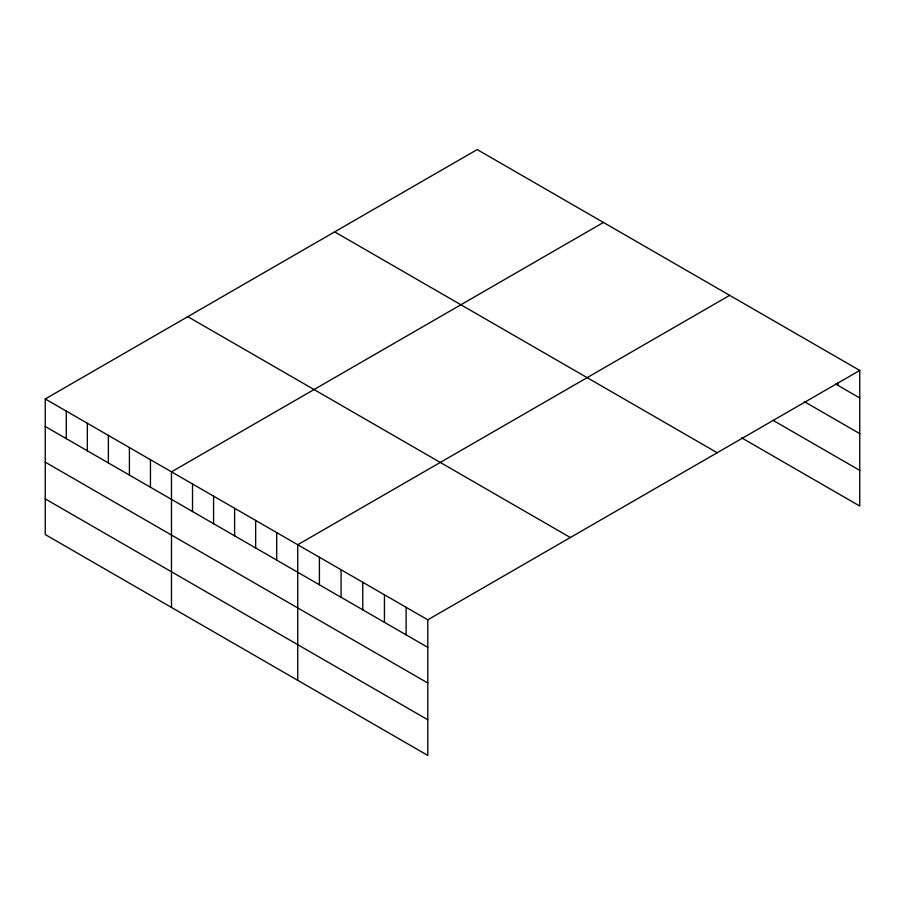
<?xml version="1.0" encoding="UTF-8"?>
<svg xmlns="http://www.w3.org/2000/svg" width="905" height="905" viewBox="0 0 905 905"><rect width="100%" height="100%" fill="white"/><g stroke="black" fill="none" stroke-linecap="round" stroke-linejoin="round"><path stroke-width="1.36" d="M45.25 398.958L427.794 619.823L427.794 755.426L45.25 534.561L45.25 398.958L477.207 149.574L859.75 370.439L859.75 506.042L741.727 437.896M603.443 222.46L171.486 471.844L171.486 607.447M729.679 295.347L297.734 544.731L297.734 680.334M427.794 619.823L859.75 370.439M835.666 384.059L859.75 397.974M804.353 401.65L859.75 433.631M773.04 420.316L859.75 470.374M334.658 231.872L717.201 452.738M187.799 316.66L570.342 537.525M45.25 426.493L427.794 647.358M45.25 462.161L427.794 683.015M45.25 498.904L427.794 719.758M838.075 382.702L838.075 385.451M406.119 607.312L406.119 634.846M384.444 594.789L384.444 622.323M362.769 582.277L362.769 609.812M341.083 569.765L341.083 597.3M319.408 557.242L319.408 584.777M276.692 532.581L276.692 560.116M255.651 520.432L255.651 547.966M234.61 508.293L234.61 535.817M213.569 496.144L213.569 523.678M192.527 483.994L192.527 511.529M150.445 459.695L150.445 487.229M129.415 447.556L129.415 475.08M108.374 435.407L108.374 462.941M87.333 423.257L87.333 450.792M66.291 411.108L66.291 438.642"/></g></svg>
